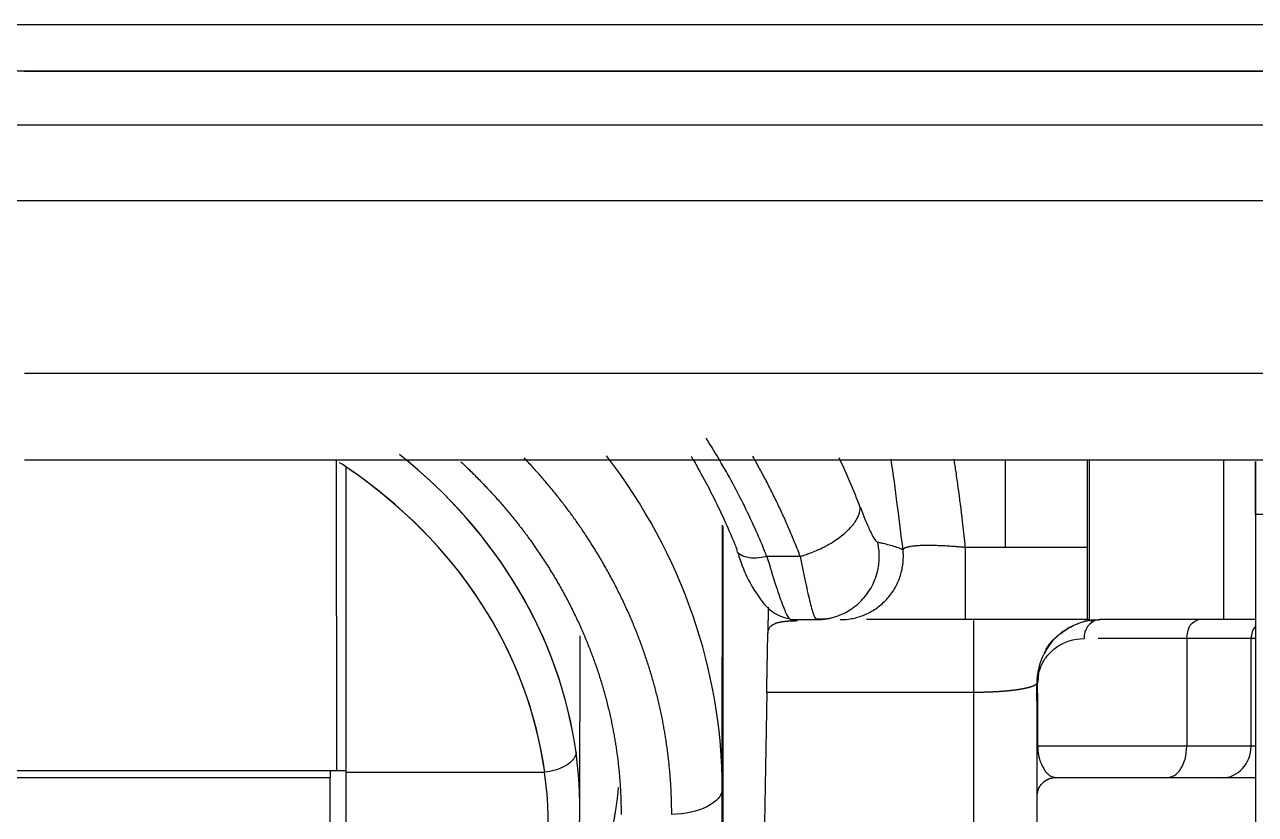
# Model space of a CAD drawing. Header units: millimetres. Extents: x 0 to 2520, y 0 to 1796.
# Drawn here: x 1026.11 to 1045.56, y 535.1 to 547.59 of the extents above; entities that cross this region are included whole.
import ezdxf

# ---------------------------------------------------------------- set-up
doc = ezdxf.new("R2010")
doc.units = ezdxf.units.MM
doc.header["$LTSCALE"] = 50

msp = doc.modelspace()

# ---------------------------------------------------------------- linework, layer by layer
at = {"color": 7, "linetype": 'Continuous'}
for p, q in [((1031.036, 540.697), (1031.037, 535.793)), ((1042.938, 540.706), (1042.938, 538.182)), ((1045.059, 540.706), (1045.059, 538.182)), ((1045.563, 540.683), (1045.563, 531.277)), ((1031.186, 540.598), (1031.187, 535.77)), ((1037.137, 535.503), (1037.14, 539.676)), ((1045.563, 539.846), (1045.563, 532.377)), ((1045.765, 539.846), (1045.563, 539.846)), ((1041.609, 539.322), (1040.979, 539.322)), ((1042.91, 539.322), (1041.609, 539.322)), ((1042.91, 539.182), (1042.91, 539.322)), ((1038.369, 539.182), (1037.841, 539.182)), ((1037.863, 538.378), (1037.856, 537.964)), ((1042.91, 538.182), (1040.979, 538.182)), ((1041.109, 538.166), (1041.109, 537.03)), ((1043.839, 538.182), (1043.109, 538.182)), ((1045.059, 538.182), (1043.839, 538.182)), ((1045.563, 538.182), (1045.059, 538.182)), ((1034.887, 535.199), (1034.889, 537.924)), ((1034.887, 535.199), (1034.889, 537.924)), ((1044.479, 537.882), (1043.077, 537.882)), ((1044.479, 537.882), (1044.479, 536.182)), ((1045.496, 536.182), (1045.496, 537.882)), ((1045.563, 537.882), (1045.496, 537.882)), ((1037.84, 537.03), (1037.663, 526.935)), ((1041.109, 537.03), (1037.84, 537.03)), ((1041.109, 537.03), (1041.109, 526.935)), ((1042.109, 536.9), (1042.109, 526.783)), ((1042.109, 536.9), (1042.122, 536.9)), ((1042.122, 536.182), (1042.122, 536.9)), ((1042.122, 536.182), (1042.109, 536.182)), ((1044.479, 536.182), (1042.122, 536.182)), ((1045.496, 536.182), (1044.479, 536.182)), ((1045.563, 536.182), (1045.496, 536.182)), ((1031.187, 535.793), (1020.987, 535.793)), ((1031.187, 535.792), (1020.987, 535.793)), ((1031.037, 535.793), (1021.137, 535.793)), ((1031.187, 535.793), (1031.187, 535.77)), ((1031.187, 535.793), (1031.187, 535.792)), ((1031.187, 535.792), (1031.187, 535.77)), ((1031.187, 535.77), (1034.327, 535.77)), ((1031.187, 535.77), (1031.188, 530.913)), ((1031.187, 535.77), (1034.327, 535.77)), ((1030.937, 535.682), (1021.237, 535.682)), ((1030.938, 530.753), (1030.937, 535.682)), ((1045.563, 535.682), (1045.036, 535.682)), ((1037.139, 526.767), (1037.137, 535.503))]:
    msp.add_line(p, q, dxfattribs=at)
for centre, radius, start, end in [((1043.109, 537.182), 1, 103.203, 168.8776), ((1043.109, 537.182), 1, 95.7916, 100.5856), ((1042.409, 535.382), 0.3, 90, 136.0547), ((1042.409, 535.382), 0.3, 160.4883, 180)]:
    msp.add_arc(centre, radius, start, end, dxfattribs=at)
for centre, major_axis, ratio, start_param, end_param in [((1026.087, 534.927), (8.3, -0.004), 0.866027, 0.878758, 0.924449), ((1026.087, 535.177), (-8.8, 0.005), 0.866027, 3.261359, 3.970769), ((1026.087, 535.177), (-8.8, 0.005), 0.866027, 3.261359, 3.968822), ((1026.087, 535.503), (-11.05, 0.006), 0.866027, 3.142232, 3.725569), ((1045.563, 539.763), (0, -1), 0.00001, 1.653756, 2.737377), ((1026.087, 534.927), (8.3, -0.004), 0.866027, 0.1182, 0.909677), ((1026.087, 534.927), (8.3, -0.004), 0.866027, 0.1182, 0.878758), ((1042.91, 539.182), (0, -1), 0.000009, 0, 1.570796), ((1043.109, 537.882), (0, -0.3), 0.847913, 3.345918, 4.712389), ((1045.771, 537.882), (0, 0.3), 0.919437, 0.857581, 1.570796), ((1042.422, 537.317), (-0.294, 0.058), 0.532151, 0, 0.353888), ((1042.408, 537.179), (0.3, 0.002), 0.019823, 2.851308, 3.107433), ((1045.036, 536.182), (0, -0.5), 0.919437, 0, 1.570796), ((1026.087, 535.203), (-8.8, 0.004), 0.841313, 2.376512, 3.261317), ((1026.087, 535.203), (-8.8, 0.004), 0.841313, 2.376512, 3.261317), ((1030.937, 535.737), (0, -0.1), 0.00029, 4.110847, 5.288344), ((1026.087, 534.931), (-8.3, 0.004), 0.839824, 2.47102, 3.262902), ((1026.087, 534.931), (-8.3, 0.004), 0.839824, 2.47102, 3.262902)]:
    msp.add_ellipse(centre, major_axis=major_axis, ratio=ratio, start_param=start_param, end_param=end_param, dxfattribs=at)
for points, degree, knots in [([(840.01, 547.571), (840.038, 547.571), (840.11, 547.571), (840.241, 547.571), (840.27, 547.571), (840.33, 547.571), (840.362, 547.571), (840.431, 547.571), (840.467, 547.571), (840.544, 547.571), (840.585, 547.571), (840.717, 547.571), (840.842, 547.571), (840.992, 547.571), (841.054, 547.571), (841.087, 547.571), (841.187, 547.571), (841.401, 547.571), (841.661, 547.571), (841.957, 547.571), (842.062, 547.571), (842.288, 547.571), (842.408, 547.571), (842.799, 547.571), (843.098, 547.571), (843.805, 547.572), (844.213, 547.572), (845.167, 547.572), (845.714, 547.572), (846.66, 547.572), (846.997, 547.572), (847.716, 547.572), (848.097, 547.572), (849.31, 547.572), (850.21, 547.573), (852.206, 547.573), (853.3, 547.573), (855.696, 547.573), (856.997, 547.574), (859.115, 547.574), (860.582, 547.574), (862.164, 547.574), (863.806, 547.575), (864.657, 547.575), (865.76, 547.575), (865.982, 547.575), (866.319, 547.575), (866.432, 547.575), (866.658, 547.575), (867.227, 547.575), (867.805, 547.575), (870.155, 547.576), (872.144, 547.576), (875.301, 547.576), (877.463, 547.577), (880.882, 547.577), (883.282, 547.578), (885.745, 547.578), (887.007, 547.578), (889.595, 547.579), (892.246, 547.579), (895.026, 547.579), (897.873, 547.58), (899.33, 547.58), (901.007, 547.58), (901.194, 547.58), (901.568, 547.58), (902.131, 547.58), (903.452, 547.581), (904.599, 547.581), (908.456, 547.581), (911.643, 547.582), (916.581, 547.582), (919.926, 547.583), (923.375, 547.583), (926.878, 547.584), (928.657, 547.584), (932.268, 547.584), (934.101, 547.584), (937.823, 547.585), (939.712, 547.585), (943.548, 547.585), (945.495, 547.586), (948.46, 547.586), (949.456, 547.586), (950.961, 547.586), (951.465, 547.586), (952.223, 547.586), (952.477, 547.586), (952.984, 547.586), (955.268, 547.587), (957.572, 547.587), (963.766, 547.587), (967.96, 547.588), (974.35, 547.588), (976.496, 547.588), (980.823, 547.588), (983.003, 547.589), (987.396, 547.589), (989.609, 547.589), (994.069, 547.589), (996.317, 547.589), (999.148, 547.589), (999.998, 547.589), (1000.852, 547.589), (1001.421, 547.589), (1001.707, 547.589), (1003.132, 547.589), (1004.274, 547.589), (1007.702, 547.59), (1009.992, 547.59), (1014.581, 547.59), (1016.88, 547.59), (1021.488, 547.59), (1023.796, 547.59), (1026.109, 547.59)], 3, [0, 0, 0, 0, 0.0625, 0.0625, 0.078125, 0.078125, 0.09375, 0.09375, 0.109375, 0.109375, 0.125, 0.125, 0.15625, 0.164062, 0.164062, 0.171875, 0.171875, 0.1875, 0.21875, 0.21875, 0.234375, 0.234375, 0.25, 0.25, 0.28125, 0.28125, 0.3125, 0.3125, 0.34375, 0.34375, 0.359375, 0.359375, 0.375, 0.375, 0.40625, 0.40625, 0.4375, 0.4375, 0.46875, 0.46875, 0.484375, 0.5, 0.5, 0.515625, 0.515625, 0.519531, 0.519531, 0.521484, 0.521484, 0.523437, 0.53125, 0.53125, 0.5625, 0.5625, 0.578125, 0.59375, 0.609375, 0.609375, 0.625, 0.625, 0.640625, 0.65625, 0.65625, 0.671875, 0.671875, 0.673828, 0.673828, 0.675781, 0.679687, 0.6875, 0.6875, 0.71875, 0.71875, 0.734375, 0.75, 0.75, 0.765625, 0.765625, 0.78125, 0.78125, 0.796875, 0.796875, 0.8125, 0.8125, 0.820312, 0.820312, 0.824219, 0.824219, 0.826172, 0.826172, 0.828125, 0.84375, 0.84375, 0.875, 0.875, 0.890625, 0.890625, 0.90625, 0.90625, 0.921875, 0.921875, 0.9375, 0.9375, 0.941406, 0.943359, 0.943359, 0.945312, 0.945312, 0.953125, 0.953125, 0.96875, 0.96875, 0.984375, 0.984375, 1, 1, 1, 1]), ([(1026.109, 547.59), (1028.407, 547.59), (1030.695, 547.59), (1035.254, 547.59), (1037.524, 547.59), (1042.047, 547.59), (1044.3, 547.59), (1048.788, 547.589), (1053.258, 547.589), (1059.912, 547.589), (1064.315, 547.589), (1068.7, 547.589), (1070.884, 547.588), (1073.604, 547.588), (1074.147, 547.588), (1074.961, 547.588), (1075.232, 547.588), (1075.775, 547.588), (1077.128, 547.588), (1078.472, 547.588), (1081.68, 547.588), (1083.795, 547.588), (1087.978, 547.587), (1090.046, 547.587), (1094.137, 547.587), (1096.161, 547.587), (1100.163, 547.586), (1102.142, 547.586), (1106.058, 547.586), (1107.994, 547.586), (1111.824, 547.585), (1113.718, 547.585), (1116.528, 547.585), (1117.925, 547.584), (1119.31, 547.584), (1120, 547.584), (1120.23, 547.584), (1120.689, 547.584), (1122.748, 547.584), (1124.767, 547.584), (1128.297, 547.583), (1131.766, 547.583), (1138.469, 547.582), (1143.237, 547.581), (1147.838, 547.581), (1150.85, 547.58), (1153.751, 547.58), (1155.887, 547.58), (1156.944, 547.579), (1158.16, 547.579), (1158.677, 547.579), (1159.021, 547.579), (1159.193, 547.579), (1160.732, 547.579), (1162.066, 547.579), (1164.67, 547.578), (1165.939, 547.578), (1168.413, 547.578), (1170.823, 547.577), (1174.252, 547.577), (1176.418, 547.577), (1179.579, 547.576), (1181.569, 547.576), (1184.389, 547.575), (1185.301, 547.575), (1187.071, 547.575), (1187.929, 547.575), (1188.969, 547.575), (1189.278, 547.575), (1189.584, 547.574), (1189.787, 547.574), (1189.888, 547.574), (1190.39, 547.574), (1190.785, 547.574), (1191.948, 547.574), (1192.694, 547.574), (1194.13, 547.574), (1194.821, 547.574), (1196.148, 547.573), (1196.785, 547.573), (1198.618, 547.573), (1199.735, 547.573), (1201.774, 547.573), (1202.696, 547.572), (1203.938, 547.572), (1204.329, 547.572), (1205.066, 547.572), (1205.412, 547.572), (1206.384, 547.572), (1206.945, 547.572), (1207.925, 547.572), (1208.344, 547.572), (1208.888, 547.571), (1209.139, 547.571), (1209.364, 547.571), (1209.507, 547.571), (1209.577, 547.571), (1209.776, 547.571), (1209.899, 547.571), (1210.129, 547.571), (1210.236, 547.571), (1210.538, 547.571), (1210.89, 547.571), (1211.158, 547.571), (1211.393, 547.571), (1211.494, 547.571), (1211.628, 547.571), (1211.669, 547.571), (1211.747, 547.571), (1211.783, 547.571), (1211.853, 547.571), (1211.885, 547.571), (1211.946, 547.571), (1211.975, 547.571), (1212.105, 547.571), (1212.177, 547.571), (1212.206, 547.571)], 3, [0, 0, 0, 0, 0.015644, 0.015644, 0.031287, 0.031287, 0.046931, 0.046931, 0.062574, 0.078218, 0.093861, 0.093861, 0.109505, 0.109505, 0.113416, 0.113416, 0.115371, 0.115371, 0.117327, 0.125149, 0.125149, 0.140792, 0.140792, 0.156436, 0.156436, 0.172079, 0.172079, 0.187723, 0.187723, 0.203366, 0.203366, 0.21901, 0.21901, 0.226832, 0.230743, 0.230743, 0.232698, 0.232698, 0.234654, 0.250297, 0.250297, 0.265941, 0.281584, 0.312871, 0.312871, 0.328515, 0.344159, 0.344159, 0.35198, 0.355891, 0.357847, 0.357847, 0.359802, 0.359802, 0.375446, 0.375446, 0.391089, 0.391089, 0.406733, 0.422376, 0.43802, 0.43802, 0.469307, 0.469307, 0.484951, 0.484951, 0.500594, 0.500594, 0.504505, 0.506461, 0.506461, 0.508416, 0.508416, 0.516238, 0.516238, 0.531881, 0.531881, 0.547525, 0.547525, 0.563169, 0.563169, 0.594456, 0.594456, 0.625743, 0.625743, 0.641386, 0.641386, 0.65703, 0.65703, 0.688317, 0.688317, 0.719604, 0.719604, 0.735248, 0.74307, 0.74307, 0.750891, 0.750891, 0.766535, 0.766535, 0.782179, 0.782179, 0.813466, 0.844753, 0.844753, 0.87604, 0.87604, 0.891684, 0.891684, 0.907327, 0.907327, 0.922971, 0.922971, 0.938614, 0.938614, 1, 1, 1, 1]), ([(1026.109, 546.854), (1016.88, 546.854), (1007.686, 546.854), (989.615, 546.854), (980.856, 546.854), (963.863, 546.854), (955.564, 546.854), (939.801, 546.854), (932.395, 546.854), (918.43, 546.854), (911.873, 546.854), (899.579, 546.854), (893.879, 546.854), (883.574, 546.854), (878.927, 546.854), (870.55, 546.854), (866.798, 546.854), (857.001, 546.854), (852.35, 546.854), (845.927, 546.854), (844.257, 546.854), (842.19, 546.854), (841.676, 546.854), (840.977, 546.854), (840.767, 546.854), (840.71, 546.854)], 3, [0, 0, 0, 0, 0.0625, 0.0625, 0.125, 0.125, 0.1875, 0.1875, 0.25, 0.25, 0.3125, 0.3125, 0.375, 0.375, 0.4375, 0.4375, 0.5, 0.5, 0.625, 0.625, 0.75, 0.75, 0.875, 0.875, 1, 1, 1, 1]), ([(1026.109, 546.854), (1034.745, 546.854), (1052.05, 546.854), (1077.187, 546.854), (1100.828, 546.854), (1129.699, 546.854), (1153.928, 546.854), (1172.851, 546.854), (1184.408, 546.854), (1193.484, 546.854), (1200.251, 546.854), (1204.86, 546.854), (1207.544, 546.854), (1209, 546.854), (1209.894, 546.854), (1210.409, 546.854), (1210.63, 546.854), (1210.71, 546.854)], 3, [0, 0, 0, 0, 0.062501, 0.125001, 0.187502, 0.250002, 0.375003, 0.437504, 0.500004, 0.562505, 0.625006, 0.687506, 0.750007, 0.812507, 0.875008, 0.937508, 1, 1, 1, 1]), ([(1211.508, 546.854), (1211.451, 546.854), (1211.24, 546.854), (1210.533, 546.854), (1210.017, 546.854), (1207.904, 546.854), (1206.183, 546.854), (1199.606, 546.854), (1194.842, 546.854), (1181.61, 546.854), (1173.323, 546.854), (1157.773, 546.854), (1152.073, 546.854), (1139.849, 546.854), (1133.295, 546.854), (1119.225, 546.854), (1111.707, 546.854), (1096.09, 546.854), (1087.941, 546.854), (1070.88, 546.854), (1062.069, 546.854), (1044.299, 546.854), (1035.279, 546.854), (1026.109, 546.854)], 3, [0, 0, 0, 0, 0.125, 0.125, 0.25, 0.25, 0.375, 0.375, 0.5, 0.5, 0.625, 0.625, 0.6875, 0.6875, 0.75, 0.75, 0.8125, 0.8125, 0.875, 0.875, 0.9375, 0.9375, 1, 1, 1, 1]), ([(841.508, 546.006), (841.667, 546.006), (841.916, 546.006), (842.851, 546.006), (843.493, 546.006), (846.227, 546.006), (848.464, 546.006), (854.058, 546.006), (856.278, 546.006), (861.516, 546.006), (864.545, 546.006), (874.8, 546.006), (883.249, 546.006), (903.99, 546.006), (915.933, 546.006), (943.427, 546.006), (958.449, 546.006), (983.071, 546.006), (991.477, 546.006), (1008.632, 546.006), (1017.362, 546.006), (1026.109, 546.006)], 3, [0, 0, 0, 0, 0.125, 0.125, 0.25, 0.25, 0.375, 0.375, 0.4375, 0.4375, 0.5, 0.5, 0.625, 0.625, 0.75, 0.75, 0.875, 0.875, 0.9375, 0.9375, 1, 1, 1, 1]), ([(1026.109, 546.006), (1034.86, 546.006), (1043.578, 546.006), (1060.523, 546.006), (1068.813, 546.006), (1085.03, 546.006), (1093.023, 546.006), (1108.132, 546.006), (1115.297, 546.006), (1128.918, 546.006), (1135.411, 546.006), (1147.517, 546.006), (1153.092, 546.006), (1163.372, 546.006), (1168.075, 546.006), (1176.66, 546.006), (1180.549, 546.006), (1190.856, 546.006), (1196.037, 546.006), (1201.734, 546.006), (1203.284, 546.006), (1205.734, 546.006), (1206.634, 546.006), (1208.715, 546.006), (1209.358, 546.006), (1210.3, 546.006), (1210.551, 546.006), (1210.71, 546.006)], 3, [0, 0, 0, 0, 0.0625, 0.0625, 0.125, 0.125, 0.1875, 0.1875, 0.25, 0.25, 0.3125, 0.3125, 0.375, 0.375, 0.4375, 0.4375, 0.5, 0.5, 0.625, 0.625, 0.6875, 0.6875, 0.75, 0.75, 0.875, 0.875, 1, 1, 1, 1]), ([(1026.109, 544.806), (1017.388, 544.806), (1008.81, 544.806), (991.91, 544.806), (983.578, 544.806), (959.035, 544.806), (944.067, 544.806), (916.682, 544.806), (904.792, 544.806), (884.151, 544.806), (875.752, 544.806), (865.561, 544.806), (862.551, 544.806), (857.351, 544.806), (855.148, 544.806), (849.6, 544.806), (847.387, 544.806), (844.681, 544.806), (844.043, 544.806), (843.114, 544.806), (842.866, 544.806), (842.708, 544.806)], 3, [0, 0, 0, 0, 0.0625, 0.0625, 0.125, 0.125, 0.25, 0.25, 0.375, 0.375, 0.5, 0.5, 0.5625, 0.5625, 0.625, 0.625, 0.75, 0.75, 0.875, 0.875, 1, 1, 1, 1]), ([(1209.51, 544.806), (1209.352, 544.806), (1209.104, 544.806), (1208.177, 544.806), (1207.544, 544.806), (1205.515, 544.806), (1204.639, 544.806), (1202.246, 544.806), (1200.723, 544.806), (1195.113, 544.806), (1189.996, 544.806), (1179.797, 544.806), (1175.946, 544.806), (1167.433, 544.806), (1162.767, 544.806), (1152.562, 544.806), (1147.024, 544.806), (1134.998, 544.806), (1128.536, 544.806), (1114.982, 544.806), (1107.85, 544.806), (1092.808, 544.806), (1084.846, 544.806), (1068.683, 544.806), (1060.42, 544.806), (1043.528, 544.806), (1034.835, 544.806), (1026.109, 544.806)], 3, [0, 0, 0, 0, 0.125, 0.125, 0.25, 0.25, 0.3125, 0.3125, 0.375, 0.375, 0.5, 0.5, 0.5625, 0.5625, 0.625, 0.625, 0.6875, 0.6875, 0.75, 0.75, 0.8125, 0.8125, 0.875, 0.875, 0.9375, 0.9375, 1, 1, 1, 1]), ([(1132.671, 542.073), (1131.999, 542.073), (1130.905, 542.073), (1128.028, 542.073), (1126.243, 542.073), (1121.954, 542.073), (1119.445, 542.073), (1113.513, 542.073), (1110.062, 542.073), (1102.296, 542.073), (1097.996, 542.073), (1087.795, 542.073), (1081.814, 542.073), (1071.562, 542.073), (1067.907, 542.073), (1060.3, 542.073), (1056.348, 542.073), (1048.12, 542.073), (1043.798, 542.073), (1035.032, 542.073), (1030.585, 542.073), (1026.109, 542.073)], 3, [0, 0, 0, 0, 0.125, 0.125, 0.25, 0.25, 0.375, 0.375, 0.5, 0.5, 0.625, 0.625, 0.75, 0.75, 0.8125, 0.8125, 0.875, 0.875, 0.9375, 0.9375, 1, 1, 1, 1]), ([(1037.841, 539.182), (1037.838, 539.189), (1037.825, 539.222), (1037.765, 539.37), (1037.586, 539.787), (1037.357, 540.244), (1037.107, 540.684), (1036.983, 540.889), (1036.902, 541.018), (1036.882, 541.05)], 3, [0, 0, 0, 0, 0.010299, 0.051493, 0.226571, 0.659114, 0.782698, 0.947477, 1, 1, 1, 1]), ([(1026.109, 540.706), (1030.539, 540.706), (1034.945, 540.706), (1043.618, 540.706), (1047.889, 540.706), (1056.017, 540.706), (1059.919, 540.706), (1067.428, 540.706), (1071.03, 540.706), (1077.762, 540.706), (1080.937, 540.706), (1086.811, 540.706), (1089.51, 540.706), (1097.027, 540.706), (1101.255, 540.706), (1108.902, 540.706), (1112.299, 540.706), (1118.138, 540.706), (1120.609, 540.706), (1126.95, 540.706), (1129.851, 540.706), (1131.181, 540.706)], 3, [0, 0, 0, 0, 0.0625, 0.0625, 0.125, 0.125, 0.1875, 0.1875, 0.25, 0.25, 0.3125, 0.3125, 0.375, 0.375, 0.5, 0.5, 0.625, 0.625, 0.75, 0.75, 1, 1, 1, 1]), ([(1033.004, 540.678), (1033.553, 540.167), (1033.996, 539.581), (1034.52, 538.887), (1034.873, 538.115), (1035.212, 537.375), (1035.379, 536.592), (1035.537, 535.854), (1035.537, 535.103)], 2, [0, 0, 0, 0.215994, 0.215994, 0.477329, 0.477329, 0.738665, 0.738665, 1, 1, 1]), ([(1036.337, 535.103), (1036.337, 535.858), (1036.19, 536.603), (1036.035, 537.384), (1035.722, 538.131), (1035.398, 538.902), (1034.917, 539.61), (1034.512, 540.205), (1034.006, 540.738)], 2, [0, 0, 0, 0.261301, 0.261301, 0.522603, 0.522603, 0.783904, 0.783904, 1, 1, 1]), ([(1036.647, 540.759), (1036.656, 540.744), (1036.708, 540.656), (1036.902, 540.314), (1037.122, 539.873), (1037.295, 539.471), (1037.353, 539.33), (1037.366, 539.297), (1037.368, 539.291)], 3, [0, 0, 0, 0, 0.032576, 0.185327, 0.719956, 0.936354, 0.987271, 1, 1, 1, 1]), ([(1040.979, 539.322), (1040.977, 539.341), (1040.969, 539.419), (1040.955, 539.557), (1040.921, 539.857), (1040.881, 540.175), (1040.834, 540.503), (1040.812, 540.651), (1040.801, 540.721)], 3, [0, 0, 0, 0, 0.03957, 0.167568, 0.295567, 0.679562, 0.850227, 1, 1, 1, 1]), ([(1038.369, 539.182), (1038.37, 539.183), (1038.376, 539.184), (1038.386, 539.187), (1038.424, 539.199), (1038.479, 539.217), (1038.562, 539.248), (1038.633, 539.277), (1038.701, 539.309), (1038.753, 539.335), (1038.811, 539.366), (1038.878, 539.406), (1038.958, 539.458), (1039.042, 539.521), (1039.116, 539.587), (1039.171, 539.645), (1039.21, 539.691), (1039.237, 539.73), (1039.259, 539.763), (1039.277, 539.796), (1039.294, 539.834), (1039.308, 539.875), (1039.315, 539.912), (1039.317, 539.935), (1039.318, 539.946), (1039.318, 539.951), (1039.318, 539.954), (1039.318, 539.955), (1039.318, 539.955), (1039.318, 539.955)], 3, [0, 0, 0, 0, 0.003124, 0.012496, 0.021869, 0.087475, 0.131212, 0.199942, 0.237431, 0.27492, 0.31241, 0.362395, 0.424877, 0.499855, 0.574834, 0.637316, 0.687301, 0.72479, 0.762279, 0.799769, 0.837258, 0.893491, 0.949725, 0.977842, 0.987214, 0.995025, 0.999711, 0.999711, 1, 1, 1, 1]), ([(1039.318, 539.955), (1039.348, 539.879), (1039.407, 539.728), (1039.484, 539.556), (1039.55, 539.433), (1039.579, 539.413), (1039.594, 539.403)], 3, [0, 0, 0, 0, 0.254107, 0.5032, 0.755527, 1, 1, 1, 1]), ([(1039.994, 539.287), (1039.993, 539.287), (1039.992, 539.288), (1039.989, 539.289), (1039.984, 539.292), (1039.973, 539.296), (1039.916, 539.32), (1039.822, 539.349), (1039.694, 539.381), (1039.634, 539.395), (1039.606, 539.401), (1039.596, 539.403), (1039.594, 539.403), (1039.594, 539.403), (1039.594, 539.403), (1039.594, 539.403)], 3, [0, 0, 0, 0, 0.003125, 0.0125, 0.034375, 0.06875, 0.13125, 0.637499, 0.837499, 0.949999, 0.987498, 0.996873, 0.999998, 0.999998, 1, 1, 1, 1]), ([(1040.979, 539.322), (1040.978, 539.322), (1040.97, 539.323), (1040.954, 539.325), (1040.93, 539.327), (1040.903, 539.329), (1040.865, 539.332), (1040.824, 539.336), (1040.778, 539.339), (1040.732, 539.342), (1040.68, 539.345), (1040.627, 539.348), (1040.575, 539.351), (1040.527, 539.352), (1040.485, 539.353), (1040.453, 539.354), (1040.426, 539.354), (1040.401, 539.354), (1040.356, 539.354), (1040.309, 539.353), (1040.264, 539.352), (1040.239, 539.35), (1040.212, 539.349), (1040.189, 539.347), (1040.157, 539.344), (1040.128, 539.34), (1040.102, 539.336), (1040.084, 539.332), (1040.069, 539.329), (1040.055, 539.325), (1040.044, 539.322), (1040.031, 539.317), (1040.012, 539.309), (1040, 539.299), (1039.995, 539.291), (1039.994, 539.289), (1039.994, 539.288), (1039.994, 539.287)], 3, [0, 0, 0, 0, 0.003125, 0.015625, 0.03125, 0.05, 0.06875, 0.10625, 0.13125, 0.1625, 0.2, 0.2375, 0.275, 0.3125, 0.34375, 0.36875, 0.3875, 0.40625, 0.43125, 0.5, 0.53125, 0.55625, 0.575, 0.6125, 0.63125, 0.6875, 0.71875, 0.74375, 0.76875, 0.79375, 0.81875, 0.8375, 0.875, 0.96875, 0.984375, 0.996875, 1, 1, 1, 1]), ([(1039.999, 539.182), (1039.999, 539.183), (1039.999, 539.202), (1039.998, 539.23), (1039.996, 539.263), (1039.994, 539.278), (1039.994, 539.286), (1039.994, 539.287)], 3, [0, 0, 0, 0, 0.007076, 0.548674, 0.77434, 0.954873, 1, 1, 1, 1]), ([(1040.979, 538.182), (1040.979, 538.182), (1040.979, 538.182), (1040.979, 538.184), (1040.979, 538.19), (1040.979, 538.202), (1040.979, 538.216), (1040.979, 538.241), (1040.979, 538.283), (1040.979, 538.345), (1040.979, 538.427), (1040.979, 538.524), (1040.979, 538.634), (1040.979, 538.752), (1040.979, 538.87), (1040.979, 538.974), (1040.979, 539.058), (1040.979, 539.126), (1040.979, 539.197), (1040.979, 539.254), (1040.979, 539.297), (1040.979, 539.313), (1040.979, 539.321), (1040.979, 539.322)], 3, [0, 0, 0, 0, 0.000232, 0.028439, 0.09112, 0.122461, 0.16007, 0.210215, 0.272896, 0.348114, 0.423331, 0.498549, 0.573767, 0.648985, 0.724202, 0.786884, 0.837029, 0.874638, 0.912246, 0.96866, 0.98433, 0.996866, 1, 1, 1, 1]), ([(1037.385, 539.231), (1037.465, 538.953), (1037.634, 538.626), (1037.911, 538.287), (1038.096, 538.218), (1038.194, 538.199)], 3, [0, 0, 0, 0, 0.543086, 0.782925, 1, 1, 1, 1]), ([(1037.841, 539.182), (1037.887, 539.031), (1037.975, 538.741), (1038.082, 538.428), (1038.166, 538.221), (1038.202, 538.195), (1038.22, 538.182)], 3, [0, 0, 0, 0, 0.265671, 0.507658, 0.75505, 1, 1, 1, 1]), ([(1038.369, 539.182), (1038.397, 539.039), (1038.454, 538.75), (1038.526, 538.435), (1038.568, 538.285), (1038.586, 538.242), (1038.588, 538.238)], 3, [0, 0, 0, 0, 0.320409, 0.644036, 0.96404, 1, 1, 1, 1]), ([(1038.627, 538.182), (1038.628, 538.182), (1038.636, 538.182), (1038.672, 538.183), (1038.737, 538.187), (1038.817, 538.2), (1038.897, 538.219), (1038.98, 538.246), (1039.084, 538.292), (1039.196, 538.36), (1039.307, 538.45), (1039.404, 538.556), (1039.485, 538.675), (1039.548, 538.804), (1039.589, 538.93), (1039.61, 539.041), (1039.617, 539.123), (1039.618, 539.167), (1039.618, 539.182)], 3, [0, 0, 0, 0, 0.003616, 0.018082, 0.079562, 0.144658, 0.188055, 0.245919, 0.318248, 0.405043, 0.491838, 0.578633, 0.665427, 0.752222, 0.839017, 0.911347, 0.96921, 1, 1, 1, 1]), ([(1039.001, 538.182), (1039.058, 538.182), (1039.118, 538.187), (1039.24, 538.209), (1039.302, 538.226), (1039.423, 538.274), (1039.483, 538.304), (1039.597, 538.377), (1039.651, 538.42), (1039.749, 538.517), (1039.794, 538.571), (1039.87, 538.685), (1039.902, 538.746), (1039.952, 538.87), (1039.97, 538.934), (1039.994, 539.06), (1039.999, 539.122), (1039.999, 539.182)], 3, [0, 0, 0, 0, 0.125, 0.125, 0.25, 0.25, 0.375, 0.375, 0.5, 0.5, 0.625, 0.625, 0.75, 0.75, 0.875, 0.875, 1, 1, 1, 1]), ([(1037.856, 537.964), (1037.862, 538.001), (1037.873, 538.074), (1037.95, 538.111), (1037.989, 538.129)], 3, [0, 0, 0, 0, 0.495555, 1, 1, 1, 1]), ([(1037.989, 538.129), (1037.991, 538.13), (1037.996, 538.132), (1038.003, 538.134), (1038.011, 538.136), (1038.02, 538.138), (1038.029, 538.14), (1038.039, 538.142), (1038.049, 538.144), (1038.06, 538.146), (1038.071, 538.148), (1038.083, 538.15), (1038.096, 538.152), (1038.11, 538.154), (1038.124, 538.156), (1038.139, 538.157), (1038.155, 538.159), (1038.172, 538.16), (1038.189, 538.161), (1038.207, 538.162), (1038.226, 538.163), (1038.245, 538.164), (1038.265, 538.165), (1038.286, 538.165), (1038.307, 538.166), (1038.321, 538.166), (1038.328, 538.166)], 3, [0, 0, 0, 0, 0.025842, 0.053049, 0.081624, 0.11157, 0.142887, 0.175579, 0.209645, 0.245088, 0.281908, 0.320107, 0.359685, 0.400643, 0.442982, 0.486703, 0.531806, 0.578291, 0.62616, 0.675412, 0.726048, 0.778068, 0.831473, 0.886264, 0.942439, 1, 1, 1, 1]), ([(1040.979, 538.182), (1040.575, 538.182), (1040.204, 538.182), (1039.863, 538.182), (1039.499, 538.182), (1039.414, 538.182)], 2, [0, 0, 0, 0.421031, 0.421031, 0.842061, 1, 1, 1]), ([(1042.236, 537.664), (1042.245, 537.686), (1042.299, 537.806), (1042.48, 537.976), (1042.657, 538.08), (1042.757, 538.118)], 3, [0, 0, 0, 0, 0.100382, 0.554487, 1, 1, 1, 1]), ([(1042.85, 538.182), (1042.852, 538.182), (1042.856, 538.182), (1042.862, 538.182), (1042.868, 538.182), (1042.875, 538.182), (1042.881, 538.182), (1042.887, 538.182), (1042.893, 538.182), (1042.899, 538.182), (1042.904, 538.182), (1042.91, 538.182), (1042.915, 538.182), (1042.92, 538.182), (1042.924, 538.182), (1042.928, 538.182), (1042.931, 538.182), (1042.934, 538.182), (1042.936, 538.182), (1042.937, 538.182), (1042.938, 538.182), (1042.938, 538.182)], 3, [0, 0, 0, 0, 0.036341, 0.07449, 0.114447, 0.156214, 0.199789, 0.245175, 0.292371, 0.341377, 0.392194, 0.444822, 0.499261, 0.555512, 0.613574, 0.673449, 0.735135, 0.798633, 0.863943, 0.931065, 1, 1, 1, 1]), ([(1044.479, 537.882), (1044.488, 537.953), (1044.507, 538.114), (1044.607, 538.158), (1044.664, 538.182)], 3, [0, 0, 0, 0, 0.438681, 1, 1, 1, 1]), ([(1037.842, 537.182), (1037.846, 537.406), (1037.85, 537.617), (1037.854, 537.822), (1037.856, 537.964)], 2, [0, 0, 0, 0.5, 0.5, 1, 1, 1]), ([(1042.135, 537.317), (1042.148, 537.381), (1042.186, 537.479), (1042.276, 537.626), (1042.472, 537.808), (1042.687, 537.881), (1042.855, 537.882)], 3, [0, 0, 0, 0, 0.125, 0.25, 0.5, 1, 1, 1, 1]), ([(1042.108, 537.177), (1042.108, 537.176), (1042.108, 537.175), (1042.107, 537.172), (1042.106, 537.17), (1042.104, 537.167), (1042.102, 537.165), (1042.1, 537.163), (1042.098, 537.16), (1042.096, 537.158), (1042.094, 537.156), (1042.091, 537.154), (1042.088, 537.152), (1042.085, 537.149), (1042.082, 537.147), (1042.079, 537.145), (1042.076, 537.144), (1042.072, 537.142), (1042.069, 537.14), (1042.065, 537.138), (1042.061, 537.136), (1042.058, 537.134), (1042.054, 537.133), (1042.05, 537.131), (1042.046, 537.129), (1042.042, 537.128), (1042.038, 537.126), (1042.034, 537.125), (1042.031, 537.123), (1042.027, 537.122), (1042.024, 537.121), (1042.023, 537.121)], 3, [0, 0, 0, 0, 0.043533, 0.08642, 0.12866, 0.170253, 0.2112, 0.2515, 0.291154, 0.330161, 0.368522, 0.406236, 0.443303, 0.479725, 0.5155, 0.550628, 0.58511, 0.618946, 0.652135, 0.684678, 0.716574, 0.747825, 0.778429, 0.808387, 0.837698, 0.866364, 0.894383, 0.921756, 0.948484, 0.974565, 1, 1, 1, 1]), ([(1041.804, 537.073), (1041.8, 537.072), (1041.793, 537.071), (1041.781, 537.07), (1041.77, 537.068), (1041.758, 537.067), (1041.747, 537.065), (1041.735, 537.064), (1041.723, 537.062), (1041.711, 537.061), (1041.699, 537.06), (1041.687, 537.058), (1041.675, 537.057), (1041.662, 537.056), (1041.65, 537.055), (1041.637, 537.053), (1041.624, 537.052), (1041.612, 537.051), (1041.599, 537.05), (1041.586, 537.049), (1041.573, 537.048), (1041.56, 537.047), (1041.546, 537.046), (1041.533, 537.045), (1041.52, 537.044), (1041.507, 537.043), (1041.493, 537.042), (1041.48, 537.041), (1041.466, 537.041), (1041.453, 537.04), (1041.439, 537.039), (1041.425, 537.038), (1041.412, 537.038), (1041.398, 537.037), (1041.384, 537.036), (1041.371, 537.036), (1041.357, 537.035), (1041.343, 537.035), (1041.329, 537.034), (1041.316, 537.034), (1041.302, 537.033), (1041.288, 537.033), (1041.274, 537.033), (1041.26, 537.032), (1041.246, 537.032), (1041.233, 537.032), (1041.219, 537.031), (1041.205, 537.031), (1041.191, 537.031), (1041.177, 537.031), (1041.164, 537.031), (1041.15, 537.031), (1041.136, 537.031), (1041.123, 537.03), (1041.114, 537.03), (1041.109, 537.03)], 3, [0, 0, 0, 0, 0.020252, 0.040446, 0.060582, 0.080661, 0.100683, 0.120648, 0.140556, 0.160408, 0.180204, 0.199944, 0.219629, 0.239258, 0.258832, 0.278352, 0.297817, 0.317227, 0.336584, 0.355887, 0.375137, 0.394334, 0.413477, 0.432569, 0.451607, 0.470594, 0.48953, 0.508414, 0.527246, 0.546028, 0.56476, 0.583441, 0.602073, 0.620654, 0.639187, 0.657671, 0.676106, 0.694493, 0.712831, 0.731123, 0.749366, 0.767563, 0.785713, 0.803817, 0.821875, 0.839887, 0.857854, 0.875776, 0.893653, 0.911486, 0.929275, 0.947021, 0.964723, 0.982383, 1, 1, 1, 1]), ([(1042.023, 537.121), (1042.02, 537.12), (1042.016, 537.118), (1042.009, 537.116), (1042.002, 537.114), (1041.995, 537.112), (1041.987, 537.11), (1041.98, 537.108), (1041.972, 537.106), (1041.964, 537.104), (1041.956, 537.102), (1041.948, 537.1), (1041.939, 537.098), (1041.931, 537.096), (1041.923, 537.094), (1041.914, 537.092), (1041.905, 537.09), (1041.896, 537.089), (1041.887, 537.087), (1041.878, 537.085), (1041.869, 537.084), (1041.86, 537.082), (1041.851, 537.08), (1041.842, 537.079), (1041.832, 537.077), (1041.823, 537.076), (1041.813, 537.074), (1041.807, 537.074), (1041.804, 537.073)], 3, [0, 0, 0, 0, 0.042568, 0.084806, 0.126715, 0.168293, 0.209542, 0.250462, 0.291052, 0.331313, 0.371246, 0.410849, 0.450125, 0.489072, 0.527691, 0.565982, 0.603946, 0.641583, 0.678892, 0.715874, 0.75253, 0.78886, 0.824864, 0.860541, 0.895894, 0.930921, 0.965623, 1, 1, 1, 1]), ([(1042.122, 536.182), (1042.122, 536.181), (1042.122, 536.177), (1042.122, 536.172), (1042.122, 536.168), (1042.122, 536.163), (1042.122, 536.158), (1042.122, 536.153), (1042.122, 536.148), (1042.123, 536.143), (1042.123, 536.138), (1042.123, 536.133), (1042.123, 536.129), (1042.124, 536.124), (1042.124, 536.119), (1042.124, 536.114), (1042.125, 536.109), (1042.125, 536.105), (1042.126, 536.097), (1042.127, 536.086), (1042.129, 536.073), (1042.131, 536.059), (1042.134, 536.046), (1042.136, 536.037), (1042.136, 536.032)], 3, [0, 0, 0, 0, 0.023922, 0.047905, 0.072014, 0.09631, 0.120855, 0.145708, 0.170926, 0.196563, 0.222672, 0.249302, 0.276499, 0.304308, 0.33277, 0.361922, 0.3918, 0.422438, 0.453866, 0.544774, 0.644489, 0.753404, 0.871826, 1, 1, 1, 1]), ([(1044.164, 535.682), (1044.205, 535.69), (1044.286, 535.704), (1044.389, 535.816), (1044.463, 535.98), (1044.473, 536.112), (1044.479, 536.182)], 3, [0, 0, 0, 0, 0.247906, 0.495808, 0.731905, 1, 1, 1, 1]), ([(1034.825, 536.083), (1034.825, 536.08), (1034.825, 536.076), (1034.823, 536.057), (1034.819, 536.041), (1034.801, 535.995), (1034.779, 535.965), (1034.721, 535.909), (1034.683, 535.883), (1034.596, 535.837), (1034.546, 535.817), (1034.442, 535.787), (1034.385, 535.776), (1034.33, 535.771)], 3, [0, 0, 0, 0, 0.025878, 0.025878, 0.140543, 0.140543, 0.355474, 0.355474, 0.570339, 0.570339, 0.785168, 0.785168, 1, 1, 1, 1]), ([(1034.825, 536.083), (1034.825, 536.08), (1034.825, 536.076), (1034.823, 536.057), (1034.819, 536.041), (1034.801, 535.995), (1034.779, 535.965), (1034.721, 535.909), (1034.683, 535.883), (1034.596, 535.837), (1034.546, 535.817), (1034.442, 535.787), (1034.385, 535.776), (1034.33, 535.771)], 3, [0, 0, 0, 0, 0.025878, 0.025878, 0.140543, 0.140543, 0.355474, 0.355474, 0.570339, 0.570339, 0.785168, 0.785168, 1, 1, 1, 1]), ([(1042.136, 536.032), (1042.137, 536.03), (1042.138, 536.025), (1042.139, 536.018), (1042.141, 536.011), (1042.143, 536.004), (1042.144, 535.997), (1042.146, 535.99), (1042.148, 535.984), (1042.15, 535.974), (1042.154, 535.961), (1042.159, 535.946), (1042.163, 535.936), (1042.165, 535.93)], 3, [0, 0, 0, 0, 0.055799, 0.113153, 0.172079, 0.232591, 0.294703, 0.358427, 0.423777, 0.490763, 0.644087, 0.813795, 1, 1, 1, 1]), ([(1042.236, 535.794), (1042.238, 535.792), (1042.241, 535.787), (1042.247, 535.779), (1042.253, 535.772), (1042.258, 535.766), (1042.264, 535.759), (1042.27, 535.753), (1042.278, 535.745), (1042.287, 535.737), (1042.297, 535.728), (1042.308, 535.719), (1042.315, 535.715), (1042.319, 535.712)], 3, [0, 0, 0, 0, 0.071112, 0.142373, 0.213785, 0.28535, 0.35707, 0.428946, 0.50098, 0.627164, 0.752397, 0.876676, 1, 1, 1, 1]), ([(1042.114, 535.435), (1042.116, 535.455), (1042.125, 535.486), (1042.146, 535.531), (1042.173, 535.574), (1042.22, 535.623), (1042.296, 535.668), (1042.353, 535.681), (1042.386, 535.684)], 3, [0, 0, 0, 0, 0.255091, 0.347152, 0.421367, 0.611254, 0.784784, 1, 1, 1, 1]), ([(1035.288, 534.383), (1035.294, 534.406), (1035.307, 534.453), (1035.325, 534.525), (1035.342, 534.596), (1035.359, 534.668), (1035.375, 534.741), (1035.39, 534.814), (1035.405, 534.887), (1035.418, 534.96), (1035.431, 535.034), (1035.443, 535.107), (1035.455, 535.181), (1035.465, 535.255), (1035.474, 535.319), (1035.481, 535.373), (1035.486, 535.416), (1035.491, 535.459), (1035.495, 535.496), (1035.498, 535.52), (1035.498, 535.529)], 3, [0, 0, 0, 0, 0.063586, 0.127179, 0.190784, 0.254405, 0.318047, 0.381713, 0.445408, 0.509137, 0.572903, 0.636711, 0.700565, 0.764469, 0.828428, 0.86563, 0.902717, 0.939689, 0.976549, 1, 1, 1, 1])]:
    msp.add_open_spline(points, degree=degree, knots=knots, dxfattribs=at)
for points, degree in [([(1038.369, 539.182), (1038.056, 539.998), (1037.619, 540.764)], 2), ([(1039.318, 539.955), (1039.216, 540.221), (1039.105, 540.483), (1038.983, 540.742)], 3), ([(1039.994, 539.287), (1039.934, 539.765), (1039.875, 540.242), (1039.806, 540.718)], 3), ([(1041.609, 540.709), (1041.609, 540.247), (1041.609, 539.785), (1041.609, 539.322)], 3), ([(1042.91, 539.322), (1042.91, 540.015), (1042.91, 540.707)], 2), ([(1037.145, 539.667), (1037.144, 538.052)], 1), ([(1037.841, 539.182), (1037.618, 539.116), (1037.368, 539.173), (1037.368, 539.291)], 3), ([(1039.618, 539.182), (1039.618, 539.26), (1039.609, 539.334), (1039.594, 539.403)], 3), ([(1038.22, 538.182), (1038.356, 538.182), (1038.491, 538.182), (1038.627, 538.182)], 3), ([(1038.588, 538.238), (1038.602, 538.206), (1038.615, 538.194), (1038.627, 538.182)], 3), ([(1038.598, 538.2), (1038.711, 538.183), (1038.824, 538.202)], 2), ([(1042.813, 538.142), (1042.852, 538.153), (1042.89, 538.161), (1042.927, 538.166)], 3), ([(1042.938, 538.182), (1042.938, 538.181), (1042.94, 538.181), (1042.943, 538.18)], 3), ([(1042.943, 538.18), (1042.946, 538.179), (1042.951, 538.177), (1042.956, 538.176)], 3), ([(1042.956, 538.176), (1042.974, 538.177), (1042.991, 538.177), (1043.008, 538.177)], 3), ([(1043.107, 538.182), (1042.957, 538.158)], 1), ([(1043.008, 538.177), (1043.042, 538.179), (1043.075, 538.181), (1043.109, 538.182)], 3), ([(1037.144, 538.052), (1037.145, 535.858), (1037.145, 533.664), (1037.145, 531.47)], 3), ([(1045.496, 537.882), (1045.272, 537.882), (1044.92, 537.882), (1044.479, 537.882)], 3), ([(1042.128, 537.375), (1042.116, 537.317), (1042.108, 537.249), (1042.108, 537.177)], 3), ([(1042.135, 537.317), (1042.13, 537.271), (1042.126, 537.225), (1042.121, 537.179)], 3), ([(1037.84, 537.03), (1037.841, 537.11), (1037.842, 537.182)], 2), ([(1042.109, 536.9), (1042.109, 536.992), (1042.109, 537.085), (1042.108, 537.177)], 3), ([(1042.122, 536.9), (1042.122, 536.993), (1042.121, 537.086), (1042.121, 537.179)], 3), ([(1034.327, 535.77), (1034.328, 535.77), (1034.329, 535.77), (1034.33, 535.771)], 3), ([(1034.327, 535.77), (1034.328, 535.77), (1034.329, 535.77), (1034.33, 535.771)], 3), ([(1042.165, 535.93), (1042.189, 535.885), (1042.212, 535.84), (1042.236, 535.794)], 3), ([(1042.319, 535.712), (1042.349, 535.702), (1042.379, 535.692), (1042.409, 535.682)], 3), ([(1044.164, 535.682), (1043.642, 535.682), (1042.754, 535.682), (1042.409, 535.682)], 2), ([(1045.036, 535.682), (1044.892, 535.682), (1044.45, 535.682), (1044.164, 535.682)], 2), ([(1037.137, 535.503), (1037.137, 535.293), (1036.756, 535.103), (1036.337, 535.103)], 3)]:
    msp.add_open_spline(points, degree=degree, dxfattribs=at)

doc.saveas('drawing.dxf')
